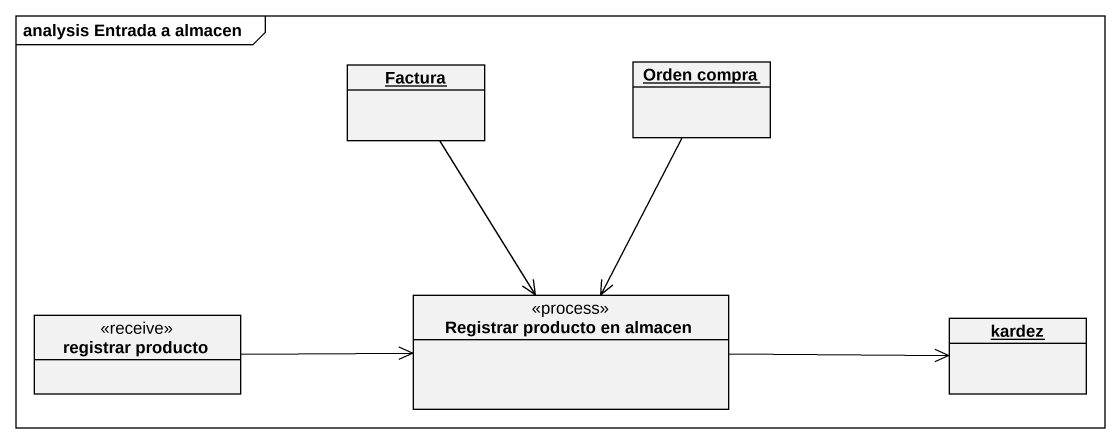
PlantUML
@startuml
mainframe analysis Entrada a almacen
hide circle
hide empty members
object Factura
object "Orden compra" as Orden_compra
class "Registrar producto en almacen" as Registrar_producto_en <<process>>
class "registrar producto" as registrar_producto <<receive>>
object kardez
Factura --> Registrar_producto_en
Orden_compra --> Registrar_producto_en
Registrar_producto_en -right-> kardez
registrar_producto -right-> Registrar_producto_en
@enduml
